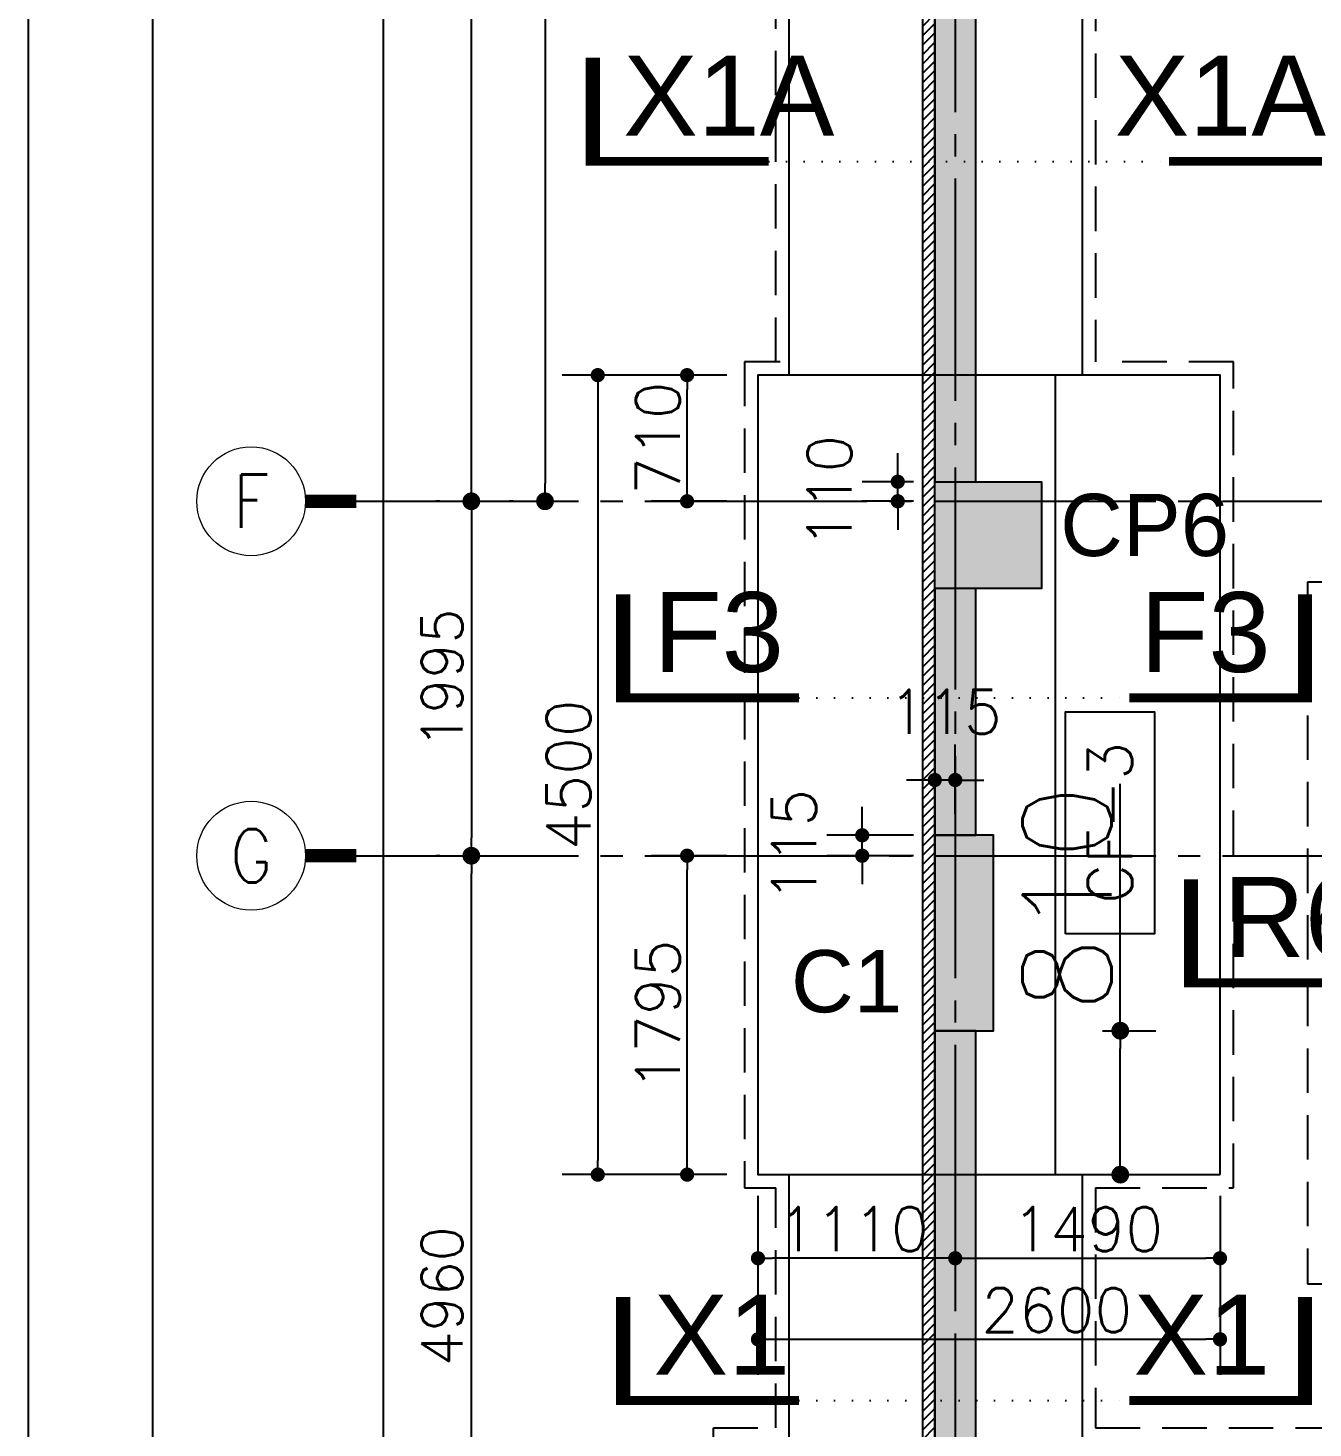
# Model space of a CAD drawing. Extents: x -200722 to 834823, y -494970 to 88783.
# Drawn here: x 222673 to 229904, y 1586 to 9466 of the extents above; entities that cross this region are included whole.
import ezdxf
from ezdxf.enums import TextEntityAlignment as Align

# ---------------------------------------------------------------- set-up
doc = ezdxf.new("R2010")
doc.units = 0
doc.header["$LTSCALE"] = 100
doc.header["$MEASUREMENT"] = 0
doc.header["$PDMODE"] = 34
for name, pattern in [('ACAD_ISO04W100', [30, 24, -3, 0, -3]), ('CL', [3.25, 2.5, -0.25, 0.25, -0.25]), ('DOT', [0.25, 0, -0.25]), ('HIDDEN', [0.375, 0.25, -0.125])]:
    doc.linetypes.add(name, pattern=pattern)
doc.layers.get('0').update_dxf_attribs({"linetype": 'CONTINUOUS'})
doc.layers.get('DEFPOINTS').update_dxf_attribs({"linetype": 'CONTINUOUS'})
for name, color, linetype, lineweight in [('9_TITLE TEXT', 7, 'CONTINUOUS', 20), ('A-GRIDMARKER', 250, 'CONTINUOUS', 5), ('HATCH', 252, 'CONTINUOUS', 30)]:
    doc.layers.add(name, color=color, linetype=linetype, lineweight=lineweight)
for name, color, linetype in [('A-Grid', 5, 'ACAD_ISO04W100'), ('BEAM', 4, 'CONTINUOUS'), ('COL', 150, 'CONTINUOUS'), ('COL. SHED. STEEL.', 6, 'CONTINUOUS'), ('COL_H', 235, 'CONTINUOUS'), ('DIM', 3, 'CONTINUOUS'), ('F_EXEC', 3, 'HIDDEN'), ('F_FTG1', 11, 'CONTINUOUS'), ('RCCWALL', 6, 'CONTINUOUS'), ('TEXT', 2, 'CONTINUOUS')]:
    doc.layers.add(name, color=color, linetype=linetype)
doc.styles.add('AR', font='arial.ttf')
doc.styles.add('ROMANS', font='romans.shx')
doc.styles.get("Standard").update_dxf_attribs({"font": 'simplex.shx'})
doc.styles.add('TIMES-N', font='arial.ttf')
doc.dimstyles.new('01 S.K', dxfattribs={"dimtxt": 230, "dimasz": 100, "dimexe": 200, "dimexo": 100, "dimgap": 50, "dimtad": 1, "dimdec": 0, "dimzin": 0, "dimdsep": 46, "dimtxsty": 'Standard', "dimblk": 'DOT', "dimcen": 0.09, "dimclrd": 4, "dimclre": 4, "dimclrt": 4, "dimadec": 0, "dimazin": 0, "dimtfac": 1, "dimtdec": 0, "dimtofl": 0, "dimtmove": 0, "dimatfit": 3, "dimfxl": 2, "dimtolj": 1, "dimtzin": 0, "dimarcsym": 1})
doc.dimstyles.new('STANDARD$0', dxfattribs={"dimtxt": 2.5, "dimasz": 2.5, "dimexe": 2, "dimexo": 0.7, "dimgap": 0.9, "dimtad": 1, "dimdec": 0, "dimdsep": 46, "dimtxsty": 'ROMANS', "dimcen": 0.09, "dimclrd": 4, "dimclre": 4, "dimclrt": 3, "dimadec": 0, "dimazin": 0, "dimtfac": 1, "dimtdec": 0, "dimtmove": 0, "dimatfit": 3, "dimfxl": 1, "dimtolj": 1, "dimtzin": 0, "dimarcsym": 0})

# ---------------------------------------------------------------- blocks, each defined once
blk = doc.blocks.new('_DOT')
at = {"color": 0, "linetype": 'ByBlock'}
blk.add_line((-0.5, 0), (-1, 0), dxfattribs=at)
at = {"color": 0, "linetype": 'ByBlock', "const_width": 0.5}
blk.add_lwpolyline([(-0.25, 0, 1), (0.25, 0, 1)], format="xyb", close=True, dxfattribs=at)
blk = doc.blocks.new('*D226')
at = {"layer": 'COL_H', "color": 4, "lineweight": -2, "ltscale": 0.4, "transparency": 16777216}
for p, q in [((224989.3, 4806.9), (224967.5, 4806.9)), ((225167.5, -53.1), (225167.5, 4706.9)), ((224989.3, -153.1), (224967.5, -153.1))]:
    blk.add_line(p, q, dxfattribs=at)
at = {"layer": 'DEFPOINTS', "color": 0, "lineweight": -3, "ltscale": 0.4, "transparency": 16777216}
for p in [(225167.5, 4806.9, 3447.9), (225167.5, 4806.9), (225167.5, -153.1, 3447.9)]:
    blk.add_point(p, dxfattribs=at)
at = {"layer": 'COL_H', "color": 4, "lineweight": -2, "ltscale": 0.4, "transparency": 16777216, "xscale": 100, "yscale": 100, "zscale": 100}
for p, rotation in [((225167.5, 4806.9), 90), ((225167.5, -153.1), 270)]:
    blk.add_blockref('_DOT', p, dxfattribs=dict(at, rotation=rotation))
at = {"layer": 'COL_H', "color": 4, "ltscale": 0.4, "transparency": 16777216, "insert": (225002.5, 2326.9), "char_height": 230, "attachment_point": 5, "rotation": 90}
blk.add_mtext('\\A1;4960', dxfattribs=at)
blk = doc.blocks.new('*D227')
at = {"layer": 'COL_H', "color": 4, "lineweight": -2, "ltscale": 0.4, "transparency": 16777216}
for p, q in [((224989.3, 6801.9), (224967.5, 6801.9)), ((225167.5, 6701.9), (225167.5, 4906.9)), ((224989.3, 4806.9), (224967.5, 4806.9))]:
    blk.add_line(p, q, dxfattribs=at)
at = {"layer": 'DEFPOINTS', "color": 0, "lineweight": -3, "ltscale": 0.4, "transparency": 16777216}
for p in [(225167.5, 6801.9, 3447.9), (225167.5, 4806.9, 3447.9), (225167.5, 4806.9)]:
    blk.add_point(p, dxfattribs=at)
at = {"layer": 'COL_H', "color": 4, "lineweight": -2, "ltscale": 0.4, "transparency": 16777216, "xscale": 100, "yscale": 100, "zscale": 100}
for p, rotation in [((225167.5, 6801.9), 90), ((225167.5, 4806.9), 270)]:
    blk.add_blockref('_DOT', p, dxfattribs=dict(at, rotation=rotation))
at = {"layer": 'COL_H', "color": 4, "ltscale": 0.4, "transparency": 16777216, "insert": (225002.5, 5804.4), "char_height": 230, "attachment_point": 5, "rotation": 90}
blk.add_mtext('\\A1;1995', dxfattribs=at)
blk = doc.blocks.new('*D228')
at = {"layer": 'COL_H', "color": 4, "lineweight": -2, "ltscale": 0.4, "transparency": 16777216}
for p, q in [((224989.3, 13726.9), (224967.5, 13726.9)), ((225167.5, 6901.9), (225167.5, 13626.9)), ((224989.3, 6801.9), (224967.5, 6801.9))]:
    blk.add_line(p, q, dxfattribs=at)
at = {"layer": 'DEFPOINTS', "color": 0, "lineweight": -3, "ltscale": 0.4, "transparency": 16777216}
for p in [(225167.5, 13726.9, 3447.9), (225167.5, 13726.9), (225167.5, 6801.9, 3447.9)]:
    blk.add_point(p, dxfattribs=at)
at = {"layer": 'COL_H', "color": 4, "lineweight": -2, "ltscale": 0.4, "transparency": 16777216, "xscale": 100, "yscale": 100, "zscale": 100}
for p, rotation in [((225167.5, 13726.9), 90), ((225167.5, 6801.9), 270)]:
    blk.add_blockref('_DOT', p, dxfattribs=dict(at, rotation=rotation))
at = {"layer": 'COL_H', "color": 4, "ltscale": 0.4, "transparency": 16777216, "insert": (225002.5, 10264.4), "char_height": 230, "attachment_point": 5, "rotation": 90}
blk.add_mtext('\\A1;6925', dxfattribs=at)
blk = doc.blocks.new('*D237')
at = {"layer": 'COL_H', "color": 4, "lineweight": -2, "ltscale": 0.4, "transparency": 16777216}
for p, q in [((225403.8, 25154.4), (225382.1, 25154.4)), ((225582.1, 25054.4), (225582.1, 6901.9)), ((225403.8, 6801.9), (225382.1, 6801.9))]:
    blk.add_line(p, q, dxfattribs=at)
at = {"layer": 'DEFPOINTS', "color": 0, "lineweight": -3, "ltscale": 0.4, "transparency": 16777216}
for p in [(225582.1, 25154.4, 3447.9), (225582.1, 6801.9, 3447.9), (225582.1, 6801.9)]:
    blk.add_point(p, dxfattribs=at)
at = {"layer": 'COL_H', "color": 4, "lineweight": -2, "ltscale": 0.4, "transparency": 16777216, "xscale": 100, "yscale": 100, "zscale": 100}
for p, rotation in [((225582.1, 25154.4), 90), ((225582.1, 6801.9), 270)]:
    blk.add_blockref('_DOT', p, dxfattribs=dict(at, rotation=rotation))
at = {"layer": 'COL_H', "color": 4, "ltscale": 0.4, "transparency": 16777216, "insert": (225417.1, 15978.1), "char_height": 230, "attachment_point": 5, "rotation": 90}
blk.add_mtext('\\A1;18353', dxfattribs=at)
blk = doc.blocks.new('*D771')
at = {"layer": 'COL_H', "color": 4, "lineweight": -2, "ltscale": 0.4, "transparency": 16777216}
for p, q in [((224494.6, 51039.9), (224472.8, 51039.9)), ((224672.8, -6473.1), (224672.8, 50939.9)), ((224494.6, -6573.1), (224472.8, -6573.1))]:
    blk.add_line(p, q, dxfattribs=at)
at = {"layer": 'DEFPOINTS', "color": 0, "lineweight": -3, "ltscale": 0.4, "transparency": 16777216}
for p in [(224672.8, 51039.9, 3447.9), (224672.8, 51039.9), (224672.8, -6573.1, 3447.9)]:
    blk.add_point(p, dxfattribs=at)
at = {"layer": 'COL_H', "color": 4, "lineweight": -2, "ltscale": 0.4, "transparency": 16777216, "xscale": 100, "yscale": 100, "zscale": 100}
for p, rotation in [((224672.8, 51039.9), 90), ((224672.8, -6573.1), 270)]:
    blk.add_blockref('_DOT', p, dxfattribs=dict(at, rotation=rotation))
at = {"layer": 'COL_H', "color": 4, "ltscale": 0.4, "transparency": 16777216, "insert": (224507.8, 22233.4), "char_height": 230, "attachment_point": 5, "rotation": 90}
blk.add_mtext('\\A1;57613', dxfattribs=at)
blk = doc.blocks.new('DOT')
at = {"color": 0, "linetype": 'ByBlock'}
blk.add_line((-0.5, 0), (-1, 0), dxfattribs=at)
at = {"color": 0, "linetype": 'ByBlock', "const_width": 0.5}
blk.add_lwpolyline([(-0.25, 0, 1), (0.25, 0, 1)], format="xyb", close=True, dxfattribs=at)
blk = doc.blocks.new('*D772')
at = {"layer": 'BEAM', "color": 0, "lineweight": -2, "transparency": 16777216}
for p, q in [((226780.6, 2891.9), (226780.6, 2341.1)), ((227890.6, 2891.9), (227890.6, 2341.1)), ((227810.6, 2541.1), (226860.6, 2541.1))]:
    blk.add_line(p, q, dxfattribs=at)
at = {"layer": 'DEFPOINTS', "color": 0, "lineweight": -3, "transparency": 16777216}
for p in [(226780.6, 3011.9, 7446.6), (227890.6, 3011.9, 7446.6), (226780.6, 2541.1)]:
    blk.add_point(p, dxfattribs=at)
at = {"layer": 'BEAM', "color": 0, "lineweight": -2, "transparency": 16777216, "xscale": 80, "yscale": 80, "zscale": 80, "rotation": 180}
blk.add_blockref('DOT', (226780.6, 2541.1), dxfattribs=at)
at = {"layer": 'BEAM', "color": 0, "lineweight": -2, "transparency": 16777216, "xscale": 80, "yscale": 80, "zscale": 80}
blk.add_blockref('DOT', (227890.6, 2541.1), dxfattribs=at)
at = {"layer": 'BEAM', "color": 0, "transparency": 16777216, "insert": (227316.5, 2705.1), "char_height": 248, "attachment_point": 5}
blk.add_mtext('\\A1;1110', dxfattribs=at)
blk = doc.blocks.new('*D773')
at = {"layer": 'BEAM', "color": 0, "lineweight": -2, "transparency": 16777216}
for p, q in [((227890.6, 2891.9), (227890.6, 2341.1)), ((229380.6, 2891.9), (229380.6, 2341.1)), ((227970.6, 2541.1), (229300.6, 2541.1))]:
    blk.add_line(p, q, dxfattribs=at)
at = {"layer": 'DEFPOINTS', "color": 0, "lineweight": -3, "transparency": 16777216}
for p in [(227890.6, 3011.9, 7446.6), (229380.6, 3011.9, 7446.6), (229380.6, 2541.1)]:
    blk.add_point(p, dxfattribs=at)
at = {"layer": 'BEAM', "color": 0, "lineweight": -2, "transparency": 16777216, "xscale": 80, "yscale": 80, "zscale": 80, "rotation": 180}
blk.add_blockref('DOT', (227890.6, 2541.1), dxfattribs=at)
at = {"layer": 'BEAM', "color": 0, "lineweight": -2, "transparency": 16777216, "xscale": 80, "yscale": 80, "zscale": 80}
blk.add_blockref('DOT', (229380.6, 2541.1), dxfattribs=at)
at = {"layer": 'BEAM', "color": 0, "transparency": 16777216, "insert": (228635.6, 2705.1), "char_height": 248, "attachment_point": 5}
blk.add_mtext('\\A1;1490', dxfattribs=at)
blk = doc.blocks.new('*D774')
at = {"layer": 'BEAM', "color": 0, "lineweight": -2, "transparency": 16777216}
for p, q in [((226780.6, 2891.9), (226780.6, 1884.9)), ((229380.6, 2891.9), (229380.6, 1884.9)), ((226860.6, 2084.9), (229300.6, 2084.9))]:
    blk.add_line(p, q, dxfattribs=at)
at = {"layer": 'DEFPOINTS', "color": 0, "lineweight": -3, "transparency": 16777216}
for p in [(226780.6, 3011.9, 7446.6), (229380.6, 3011.9, 7446.6), (229380.6, 2084.9)]:
    blk.add_point(p, dxfattribs=at)
at = {"layer": 'BEAM', "color": 0, "lineweight": -2, "transparency": 16777216, "xscale": 80, "yscale": 80, "zscale": 80, "rotation": 180}
blk.add_blockref('DOT', (226780.6, 2084.9), dxfattribs=at)
at = {"layer": 'BEAM', "color": 0, "lineweight": -2, "transparency": 16777216, "xscale": 80, "yscale": 80, "zscale": 80}
blk.add_blockref('DOT', (229380.6, 2084.9), dxfattribs=at)
at = {"layer": 'BEAM', "color": 0, "transparency": 16777216, "insert": (228461.8, 2248.9), "char_height": 248, "attachment_point": 5}
blk.add_mtext('\\A1;2600', dxfattribs=at)
blk = doc.blocks.new('*D775')
at = {"layer": 'BEAM', "color": 0, "lineweight": -2, "transparency": 16777216}
for p, q in [((226605.6, 4806.9), (226181.7, 4806.9)), ((226381.7, 3091.9), (226381.7, 4726.9)), ((226605.6, 3011.9), (226181.7, 3011.9))]:
    blk.add_line(p, q, dxfattribs=at)
at = {"layer": 'DEFPOINTS', "color": 0, "lineweight": -3, "transparency": 16777216}
for p in [(226381.7, 4806.9), (226725.6, 4806.9, 7446.6), (226725.6, 3011.9, 7446.6)]:
    blk.add_point(p, dxfattribs=at)
at = {"layer": 'BEAM', "color": 0, "lineweight": -2, "transparency": 16777216, "xscale": 80, "yscale": 80, "zscale": 80}
for p, rotation in [((226381.7, 4806.9), 90), ((226381.7, 3011.9), 270)]:
    blk.add_blockref('DOT', p, dxfattribs=dict(at, rotation=rotation))
at = {"layer": 'BEAM', "color": 0, "transparency": 16777216, "insert": (226217.7, 3909.4), "char_height": 248, "attachment_point": 5, "rotation": 90}
blk.add_mtext('\\A1;1795', dxfattribs=at)
blk = doc.blocks.new('*D776')
at = {"layer": 'BEAM', "color": 0, "lineweight": -2, "transparency": 16777216}
for p, q in [((226605.6, 7511.9), (226181.7, 7511.9)), ((226381.7, 6881.9), (226381.7, 7431.9)), ((226605.6, 6801.9), (226181.7, 6801.9))]:
    blk.add_line(p, q, dxfattribs=at)
at = {"layer": 'DEFPOINTS', "color": 0, "lineweight": -3, "transparency": 16777216}
for p in [(226381.7, 7511.9), (226725.6, 7511.9, 7446.6), (226725.6, 6801.9, 7446.6)]:
    blk.add_point(p, dxfattribs=at)
at = {"layer": 'BEAM', "color": 0, "lineweight": -2, "transparency": 16777216, "xscale": 80, "yscale": 80, "zscale": 80}
for p, rotation in [((226381.7, 7511.9), 90), ((226381.7, 6801.9), 270)]:
    blk.add_blockref('DOT', p, dxfattribs=dict(at, rotation=rotation))
at = {"layer": 'BEAM', "color": 0, "transparency": 16777216, "insert": (226217.7, 7156.9), "char_height": 248, "attachment_point": 5, "rotation": 90}
blk.add_mtext('\\A1;710', dxfattribs=at)
blk = doc.blocks.new('*D779')
at = {"layer": 'BEAM', "color": 0, "lineweight": -2, "transparency": 16777216}
for p, q in [((227775.6, 5041.9), (227775.6, 5433)), ((227890.6, 5041.9), (227890.6, 5433)), ((227695.6, 5233), (227615.6, 5233)), ((227890.6, 5233), (227775.6, 5233)), ((227970.6, 5233), (228050.6, 5233))]:
    blk.add_line(p, q, dxfattribs=at)
at = {"layer": 'DEFPOINTS', "color": 0, "lineweight": -3, "transparency": 16777216}
for p in [(227775.6, 5233), (227775.6, 4921.9, 7446.6), (227890.6, 4921.9, 7446.6)]:
    blk.add_point(p, dxfattribs=at)
at = {"layer": 'BEAM', "color": 0, "lineweight": -2, "transparency": 16777216, "xscale": 80, "yscale": 80, "zscale": 80}
blk.add_blockref('DOT', (227775.6, 5233), dxfattribs=at)
at = {"layer": 'BEAM', "color": 0, "lineweight": -2, "transparency": 16777216, "xscale": 80, "yscale": 80, "zscale": 80, "rotation": 180}
blk.add_blockref('DOT', (227890.6, 5233), dxfattribs=at)
at = {"layer": 'BEAM', "color": 0, "transparency": 16777216, "insert": (227833.1, 5617), "char_height": 248, "attachment_point": 5}
blk.add_mtext('\\A1;115', dxfattribs=at)
blk = doc.blocks.new('*D780')
at = {"layer": 'BEAM', "color": 0, "lineweight": -2, "transparency": 16777216}
for p, q in [((227367.2, 5001.9), (227367.2, 5081.9)), ((227655.6, 4921.9), (227167.2, 4921.9)), ((227367.2, 4806.9), (227367.2, 4921.9)), ((227655.6, 4806.9), (227167.2, 4806.9)), ((227367.2, 4726.9), (227367.2, 4646.9))]:
    blk.add_line(p, q, dxfattribs=at)
at = {"layer": 'DEFPOINTS', "color": 0, "lineweight": -3, "transparency": 16777216}
for p in [(227367.2, 4921.9), (227775.6, 4921.9, 7446.6), (227775.6, 4806.9, 7446.6)]:
    blk.add_point(p, dxfattribs=at)
at = {"layer": 'BEAM', "color": 0, "lineweight": -2, "transparency": 16777216, "xscale": 80, "yscale": 80, "zscale": 80}
for p, rotation in [((227367.2, 4921.9), 270), ((227367.2, 4806.9), 90)]:
    blk.add_blockref('DOT', p, dxfattribs=dict(at, rotation=rotation))
at = {"layer": 'BEAM', "color": 0, "transparency": 16777216, "insert": (226983.2, 4864.4), "char_height": 248, "attachment_point": 5, "rotation": 90}
blk.add_mtext('\\A1;115', dxfattribs=at)
blk = doc.blocks.new('*D781')
at = {"layer": 'BEAM', "color": 0, "lineweight": -2, "transparency": 16777216}
for p, q in [((227567.2, 6991.9), (227567.2, 7071.9)), ((227655.6, 6911.9), (227367.2, 6911.9)), ((227567.2, 6801.9), (227567.2, 6911.9)), ((227655.6, 6801.9), (227367.2, 6801.9)), ((227567.2, 6721.9), (227567.2, 6641.9))]:
    blk.add_line(p, q, dxfattribs=at)
at = {"layer": 'DEFPOINTS', "color": 0, "lineweight": -3, "transparency": 16777216}
for p in [(227567.2, 6911.9), (227775.6, 6911.9, 7446.6), (227775.6, 6801.9, 7446.6)]:
    blk.add_point(p, dxfattribs=at)
at = {"layer": 'BEAM', "color": 0, "lineweight": -2, "transparency": 16777216, "xscale": 80, "yscale": 80, "zscale": 80}
for p, rotation in [((227567.2, 6911.9), 270), ((227567.2, 6801.9), 90)]:
    blk.add_blockref('DOT', p, dxfattribs=dict(at, rotation=rotation))
at = {"layer": 'BEAM', "color": 0, "transparency": 16777216, "insert": (227183.2, 6856.9), "char_height": 248, "attachment_point": 5, "rotation": 90}
blk.add_mtext('\\A1;110', dxfattribs=at)
blk = doc.blocks.new('*D782')
at = {"layer": 'BEAM', "color": 0, "lineweight": -2, "transparency": 16777216}
for p, q in [((226605.6, 7511.9), (225679, 7511.9)), ((225879, 7431.9), (225879, 3091.9)), ((226605.6, 3011.9), (225679, 3011.9))]:
    blk.add_line(p, q, dxfattribs=at)
at = {"layer": 'DEFPOINTS', "color": 0, "lineweight": -3, "transparency": 16777216}
for p in [(226725.6, 7511.9, 7446.6), (225879, 3011.9), (226725.6, 3011.9, 7446.6)]:
    blk.add_point(p, dxfattribs=at)
at = {"layer": 'BEAM', "color": 0, "lineweight": -2, "transparency": 16777216, "xscale": 80, "yscale": 80, "zscale": 80}
for p, rotation in [((225879, 7511.9), 90), ((225879, 3011.9), 270)]:
    blk.add_blockref('DOT', p, dxfattribs=dict(at, rotation=rotation))
at = {"layer": 'BEAM', "color": 0, "transparency": 16777216, "insert": (225715, 5261.9), "char_height": 248, "attachment_point": 5, "rotation": 90}
blk.add_mtext('\\A1;4500', dxfattribs=at)
blk = doc.blocks.new('*D2960')
at = {"color": 4, "lineweight": -2, "ltscale": 0.4, "transparency": 16777216}
for p, q in [((228819.4, 3821.9), (228819.4, 5212.4)), ((228719.4, 3821.9), (229019.4, 3821.9)), ((228819.4, 3111.9), (228819.4, 3721.9)), ((228719.4, 3011.9), (229019.4, 3011.9))]:
    blk.add_line(p, q, dxfattribs=at)
at = {"layer": 'DEFPOINTS', "color": 0, "lineweight": -3, "ltscale": 0.4, "transparency": 16777216}
for p in [(228105.6, 3821.9), (228819.4, 3821.9), (228080.6, 3011.9)]:
    blk.add_point(p, dxfattribs=at)
at = {"color": 4, "lineweight": -2, "ltscale": 0.4, "transparency": 16777216, "xscale": 100, "yscale": 100, "zscale": 100}
for p, rotation in [((228819.4, 3821.9), 90), ((228819.4, 3011.9), 270)]:
    blk.add_blockref('_DOT', p, dxfattribs=dict(at, rotation=rotation))
at = {"color": 4, "lineweight": -3, "ltscale": 0.4, "transparency": 16777216, "insert": (228519.4, 4567.1), "char_height": 500, "attachment_point": 5, "rotation": 90}
blk.add_mtext('\\A1;810', dxfattribs=at)
blk = doc.blocks.new('*D2981')
at = {"color": 4, "lineweight": -2, "ltscale": 0.4, "transparency": 16777216}
for p, q in [((231413.6, 10648.1), (231713.6, 10648.1)), ((231513.6, 7611.9), (231513.6, 10548.1)), ((231413.6, 7511.9), (231713.6, 7511.9))]:
    blk.add_line(p, q, dxfattribs=at)
at = {"layer": 'DEFPOINTS', "color": 0, "lineweight": -3, "ltscale": 0.4, "transparency": 16777216}
for p in [(228305.6, 10648.1), (231513.6, 10648.1), (228206, 7511.9)]:
    blk.add_point(p, dxfattribs=at)
at = {"color": 4, "lineweight": -2, "ltscale": 0.4, "transparency": 16777216, "xscale": 100, "yscale": 100, "zscale": 100}
for p, rotation in [((231513.6, 10648.1), 90), ((231513.6, 7511.9), 270)]:
    blk.add_blockref('_DOT', p, dxfattribs=dict(at, rotation=rotation))
at = {"color": 4, "lineweight": -3, "ltscale": 0.4, "transparency": 16777216, "insert": (231213.6, 9080), "char_height": 500, "attachment_point": 5, "rotation": 90}
blk.add_mtext('\\A1;3136', dxfattribs=at)

msp = doc.modelspace()

# ---------------------------------------------------------------- hatches: boundary and pattern name
at = {"layer": 'COL_H', "ltscale": 0.4, "true_color": 0x000000}
msp.add_hatch(color=18, dxfattribs=at).paths.add_polyline_path([(227775.6, 4921.9), (227775.6, 3821.9), (228105.6, 3821.9), (228105.6, 4921.9)])
at = {"layer": 'DIM', "ltscale": 0.4, "true_color": 0x000000}
h = msp.add_hatch(dxfattribs=at)
h.set_pattern_fill('ANSI31', color=18, scale=300, style=0)
h.paths.add_polyline_path([(227705.6, -6688.1), (227775.6, -6688.1), (227775.6, 19522.9), (227705.6, 19522.9)])
at = {"layer": 'HATCH', "lineweight": -3, "ltscale": 0.4, "true_color": 0x000000}
for points in [[(227775.6, 6911.9), (228005.6, 6911.9), (228005.6, 13551.9), (227775.6, 13551.9)], [(227775.6, 4921.9), (228005.6, 4921.9), (228005.6, 6311.9), (227775.6, 6311.9)], [(227775.6, -38.1), (228005.6, -38.1), (228005.6, 3821.9), (227775.6, 3821.9)]]:
    msp.add_hatch(color=18, dxfattribs=at).paths.add_polyline_path(points)
at = {"layer": 'HATCH', "ltscale": 0.4, "true_color": 0x000000}
msp.add_hatch(color=18, dxfattribs=at).paths.add_polyline_path([(227775.6, 6911.9), (228375.6, 6911.9), (228375.6, 6311.9), (227775.6, 6311.9)])

# ---------------------------------------------------------------- linework, layer by layer
at = {"color": 1, "linetype": 'DOT', "ltscale": 4}
for p, q in [((226840.7, 8715.2), (229093.6, 8715.2)), ((227011.3, 5695.4), (228870, 5695.4)), ((227011.3, 1740.9), (228870, 1740.9))]:
    msp.add_line(p, q, dxfattribs=at)
at = {"color": 18, "ltscale": 0.4, "true_color": 0x000000}
msp.add_lwpolyline([(222672.7, 64744.5), (222672.7, -18415.5), (340412.7, -18415.5), (340412.7, 64744.5)], close=True, dxfattribs=at)
at = {"color": 18, "true_color": 0x000000}
msp.add_lwpolyline([(223372.7, -17715.5), (339712.7, -17715.5), (339712.7, 64044.5), (223372.7, 64044.5)], close=True, dxfattribs=at)
at = {"layer": '9_TITLE TEXT', "color": 18, "true_color": 0x000000}
msp.add_lwpolyline([(339712.7, 64044.5), (223372.7, 64044.5), (223372.7, -17715.5), (339712.7, -17715.5)], dxfattribs=at)
at = {"layer": 'A-Grid', "color": 8, "linetype": 'CL', "ltscale": 5}
for p, q in [((224519.6, 6801.9, 7446.6), (303382.6, 6801.9, 7446.6)), ((224519.6, 4806.9, 7446.6), (303382.6, 4806.9, 7446.6))]:
    msp.add_line(p, q, dxfattribs=at)
at = {"layer": 'A-Grid', "color": 8, "linetype": 'CL', "ltscale": 5, "elevation": 7446.6}
msp.add_lwpolyline([(227890.6, 62242.9), (227890.6, -9708.8)], dxfattribs=at)
at = {"layer": 'A-GRIDMARKER', "color": 2, "linetype": 'ByBlock', "ltscale": 500, "const_width": 75, "elevation": 7446.6}
for points in [[(224519.6, 6801.9), (224234.6, 6801.9)], [(224519.6, 4806.9), (224234.6, 4806.9)]]:
    msp.add_lwpolyline(points, dxfattribs=at)
at = {"layer": 'A-GRIDMARKER', "color": 2, "linetype": 'ByBlock', "ltscale": 500}
for centre in [(223928.4, 6801.9, 7446.6), (223928.4, 4806.9, 7446.6)]:
    msp.add_circle(centre, 306.2, dxfattribs=at)
at = {"layer": 'COL', "color": 18, "ltscale": 500, "true_color": 0x000000, "elevation": 7446.6}
msp.add_lwpolyline([(227775.6, 6911.9), (228375.6, 6911.9), (228375.6, 6311.9), (227775.6, 6311.9), (227775.6, 6911.9)], dxfattribs=at)
at = {"layer": 'COL. SHED. STEEL.', "color": 18, "ltscale": 500, "true_color": 0x000000, "elevation": 7446.6}
msp.add_lwpolyline([(227775.6, 4921.9), (227775.6, 3821.9), (228105.6, 3821.9), (228105.6, 4921.9), (227775.6, 4921.9)], dxfattribs=at)
at = {"layer": 'DIM', "color": 1}
for points in [[(225851.6, 9298.3, 80, 80, 0), (225851.6, 8715.2, 50, 50, 0), (226840.7, 8715.2, 50, 50, 0)], [(230082.7, 9298.3, 80, 80, 0), (230082.7, 8715.2, 50, 50, 0), (229093.6, 8715.2, 50, 50, 0)], [(226022.2, 6278.5, 80, 80, 0), (226022.2, 5695.4, 50, 50, 0), (227011.3, 5695.4, 50, 50, 0)], [(229859.1, 6278.5, 80, 80, 0), (229859.1, 5695.4, 50, 50, 0), (228870, 5695.4, 50, 50, 0)], [(226022.2, 2324, 80, 80, 0), (226022.2, 1740.9, 50, 50, 0), (227011.3, 1740.9, 50, 50, 0)], [(229859.1, 2324, 80, 80, 0), (229859.1, 1740.9, 50, 50, 0), (228870, 1740.9, 50, 50, 0)]]:
    msp.add_lwpolyline(points, format="xyseb", dxfattribs=at)
at = {"layer": 'DIM', "color": 1, "elevation": 7446.6}
msp.add_lwpolyline([(229217.4, 4674.9, 80, 80, 0), (229217.4, 4091.8, 50, 50, 0), (230206.5, 4091.8, 50, 50, 0)], format="xyseb", dxfattribs=at)
at = {"layer": 'F_EXEC', "color": 18, "ltscale": 10, "true_color": 0x000000}
for p, q in [((226880.6, 7586.9, 7446.6), (226880.6, 19447.9, 7446.6)), ((228680.6, 19447.9, 7446.6), (228680.6, 7586.9, 7446.6)), ((226880.6, 1586.9, 7446.6), (226880.6, 2936.9, 7446.6)), ((228680.6, 2936.9, 7446.6), (228680.6, 1586.9, 7446.6))]:
    msp.add_line(p, q, dxfattribs=at)
at = {"layer": 'F_EXEC', "color": 18, "ltscale": 10, "true_color": 0x000000, "elevation": 7446.6}
for points in [[(226905.6, 7586.9), (226705.6, 7586.9), (226705.6, 2936.9), (226880.6, 2936.9)], [(228680.6, 2936.9), (229455.6, 2936.9), (229455.6, 7586.9), (228705.6, 7586.9)], [(235458.6, -7583.1), (226530.6, -7583.1), (226530.6, 1586.9), (226880.6, 1586.9)], [(228680.6, 1586.9), (232965.7, 1586.9), (234509.6, 42.9), (234509.6, -5783.1)]]:
    msp.add_lwpolyline(points, dxfattribs=at)
msp.add_lwpolyline([(234609.6, 2396.9), (234609.6, 6346.9), (229873.6, 6346.9), (229873.6, 2396.9)], close=True, dxfattribs=at)
at = {"layer": 'F_FTG1', "color": 18, "ltscale": 0.4, "true_color": 0x000000}
for p, q in [((226955.6, 7511.9, 7446.6), (226955.6, 19522.9, 7446.6)), ((228605.6, 19522.9, 7446.6), (228605.6, 7511.9, 7446.6)), ((226955.6, 1511.9, 7446.6), (226955.6, 3011.9, 7446.6)), ((228605.6, 3011.9, 7446.6), (228605.6, 1511.9, 7446.6))]:
    msp.add_line(p, q, dxfattribs=at)
at = {"layer": 'F_FTG1', "color": 18, "ltscale": 0.4, "true_color": 0x000000, "elevation": 7446.6}
for points in [[(229380.6, 3011.9), (229380.6, 7511.9), (226780.6, 7511.9), (226780.6, 3011.9)], [(227705.6, 3011.9), (228455.6, 3011.9), (228455.6, 7511.9), (227705.6, 7511.9)]]:
    msp.add_lwpolyline(points, close=True, dxfattribs=at)
at = {"layer": 'RCCWALL', "color": 1, "ltscale": 0.4, "elevation": 7446.6}
msp.add_lwpolyline([(227705.6, -6688.1), (227775.6, -6688.1), (227775.6, 19522.9), (227705.6, 19522.9)], close=True, dxfattribs=at)
at = {"layer": 'RCCWALL', "color": 42, "ltscale": 0.4, "elevation": 7446.6}
for points in [[(227775.6, 6911.9), (228005.6, 6911.9), (228005.6, 13551.9), (227775.6, 13551.9)], [(227775.6, 4921.9), (228005.6, 4921.9), (228005.6, 6311.9), (227775.6, 6311.9)], [(227775.6, -38.1), (228005.6, -38.1), (228005.6, 3821.9), (227775.6, 3821.9)]]:
    msp.add_lwpolyline(points, close=True, dxfattribs=at)
at = {"layer": 'TEXT', "color": 18, "true_color": 0x000000}
msp.add_lwpolyline([(228511.4, 4367.5), (228511.4, 5616.3), (229011.3, 5616.3), (229011.3, 4367.5)], close=True, dxfattribs=at)

# ---------------------------------------------------------------- texts
at = {"layer": 'A-Grid', "color": 18, "true_color": 0x000000, "width": 0.88}
for s, p in [('F', (223928.4, 6801.9, 7446.6)), ('G', (223928.4, 4806.9, 7446.6))]:
    msp.add_text(s, height=300, dxfattribs=at).set_placement(p, align=Align.MIDDLE)
at = {"layer": 'TEXT', "color": 18, "true_color": 0x000000, "style": 'TIMES-N'}
for s, p in [('X1A', (226022.3, 9085.7)), ('X1A', (228788.3, 9085.7)), ('F3', (226192.9, 6065.9)), ('F3', (228931.7, 6065.9)), ('R6', (229403.7, 4462.3, 7446.6)), ('X1', (226192.9, 2111.4)), ('X1', (228893.9, 2111.4))]:
    msp.add_text(s, height=450, dxfattribs=at).set_placement(p, align=Align.MIDDLE_LEFT)
at = {"layer": 'TEXT', "color": 18, "true_color": 0x000000, "style": 'AR'}
for s, p in [('CP6', (228480.7, 6493.8, -7446.6)), ('C1', (226966.5, 3925.5, 3998.7))]:
    msp.add_text(s, height=350, dxfattribs=at).set_placement(p)
at = {"layer": 'TEXT', "color": 18, "true_color": 0x000000}
msp.add_text('CF-3', height=250, rotation=90, dxfattribs=at).set_placement((228761.4, 4991.9), align=Align.MIDDLE)

# ---------------------------------------------------------------- dimensions: what is measured, and where the dimension line sits
at = {"color": 5, "lineweight": -3, "ltscale": 0.4}
for base, p1, p2, picture, middle in [((231513.6, 10648.1), (228206, 7511.9, 7446.6), (228305.6, 10648.1, 7446.6), '*D2981', (231213.6, 9080)), ((228819.4, 3821.9), (228080.6, 3011.9, 7446.6), (228105.6, 3821.9, 7446.6), '*D2960', (228519.4, 4567.1))]:
    dim = msp.add_linear_dim(base=base, p1=p1, p2=p2, angle=90, dimstyle='01 S.K', override={"dimtxt": 500, "dimfxl": 100, "dimfxlon": 1}, dxfattribs=at)
    dim.commit()
    dim.dimension.update_dxf_attribs({"geometry": picture, "text_midpoint": middle})
at = {"layer": 'BEAM', "color": 18, "true_color": 0x000000}
for base, p1, p2, picture, middle in [((225879, 3011.9), (226725.6, 7511.9, 7446.6), (226725.6, 3011.9, 7446.6), '*D782', (225715, 5261.9)), ((226381.7, 7511.9), (226725.6, 6801.9, 7446.6), (226725.6, 7511.9, 7446.6), '*D776', (226217.7, 7156.9)), ((227567.2, 6911.9), (227775.6, 6801.9, 7446.6), (227775.6, 6911.9, 7446.6), '*D781', (227183.2, 6856.9)), ((227367.2, 4921.9), (227775.6, 4806.9, 7446.6), (227775.6, 4921.9, 7446.6), '*D780', (226983.2, 4864.4)), ((226381.7, 4806.9), (226725.6, 3011.9, 7446.6), (226725.6, 4806.9, 7446.6), '*D775', (226217.7, 3909.4))]:
    dim = msp.add_linear_dim(base=base, p1=p1, p2=p2, angle=90, dimstyle='STANDARD$0', override={"dimscale": 8, "dimtxt": 31, "dimasz": 10, "dimexe": 25, "dimexo": 15, "dimgap": 5, "dimzin": 3, "dimtxsty": 'Standard', "dimblk": 'DOT', "dimcen": 3, "dimdle": 1, "dimclrd": 0, "dimclre": 0, "dimclrt": 0, "dimtmove": 2, "dimldrblk": 'DOT', "dimtzin": 3}, dxfattribs=at)
    dim.commit()
    dim.dimension.update_dxf_attribs({"geometry": picture, "text_midpoint": middle})
for base, p1, p2, picture, middle in [((227775.6, 5233), (227890.6, 4921.9, 7446.6), (227775.6, 4921.9, 7446.6), '*D779', (227833.1, 5617)), ((229380.6, 2541.1), (227890.6, 3011.9, 7446.6), (229380.6, 3011.9, 7446.6), '*D773', (228635.6, 2705.1))]:
    dim = msp.add_linear_dim(base=base, p1=p1, p2=p2, dimstyle='STANDARD$0', override={"dimscale": 8, "dimtxt": 31, "dimasz": 10, "dimexe": 25, "dimexo": 15, "dimgap": 5, "dimzin": 3, "dimtxsty": 'Standard', "dimblk": 'DOT', "dimcen": 3, "dimdle": 1, "dimclrd": 0, "dimclre": 0, "dimclrt": 0, "dimtmove": 2, "dimldrblk": 'DOT', "dimtzin": 3}, dxfattribs=at)
    dim.commit()
    dim.dimension.update_dxf_attribs({"geometry": picture, "text_midpoint": middle})
for base, p1, p2, picture, middle in [((226780.6, 2541.1), (227890.6, 3011.9, 7446.6), (226780.6, 3011.9, 7446.6), '*D772', (227316.5, 2705.1)), ((229380.6, 2084.9), (226780.6, 3011.9, 7446.6), (229380.6, 3011.9, 7446.6), '*D774', (228461.8, 2248.9))]:
    dim = msp.add_linear_dim(base=base, p1=p1, p2=p2, dimstyle='STANDARD$0', override={"dimscale": 8, "dimtxt": 31, "dimasz": 10, "dimexe": 25, "dimexo": 15, "dimgap": 5, "dimzin": 3, "dimtxsty": 'Standard', "dimblk": 'DOT', "dimcen": 3, "dimdle": 1, "dimclrd": 0, "dimclre": 0, "dimclrt": 0, "dimtmove": 2, "dimldrblk": 'DOT', "dimtzin": 3}, dxfattribs=at)
    dim.commit()
    dim.dimension.update_dxf_attribs({"geometry": picture, "text_midpoint": middle, "dimtype": 160})
at = {"layer": 'COL_H', "color": 18, "ltscale": 0.4, "true_color": 0x000000}
for base, p1, p2, angle, picture, middle in [((224672.8, 51039.9, 3998.7), (224672.8, -6573.1, 7446.6), (224672.8, 51039.9, 7446.6), 90, '*D771', (224507.8, 22233.4, 3998.7)), ((225582.0741049, 6801.8819945, 3998.6949171), (225582.0741049, 25154.3819945, 7446.6210069), (225582.0741049, 6801.8819945, 7446.6210069), 90, '*D237', (225417.0741049, 15978.1319945, 3998.6949171)), ((225167.5, 13726.9, 3998.7), (225167.5, 6801.9, 7446.6), (225167.5, 13726.9, 7446.6), 90, '*D228', (225002.5, 10264.4, 3998.7)), ((225167.5, 4806.9, 3998.7), (225167.5, 6801.9, 7446.6), (225167.5, 4806.9, 7446.6), 270, '*D227', (225002.5, 5804.4, 3998.7)), ((225167.5, 4806.9, 3998.7), (225167.5, -153.1, 7446.6), (225167.5, 4806.9, 7446.6), 90, '*D226', (225002.5, 2326.9, 3998.7))]:
    dim = msp.add_linear_dim(base=base, p1=p1, p2=p2, angle=angle, dimstyle='01 S.K', override={"dimfxl": 175, "dimfxlon": 1}, dxfattribs=at)
    dim.commit()
    dim.dimension.update_dxf_attribs({"geometry": picture, "text_midpoint": middle})

doc.saveas('drawing.dxf')
